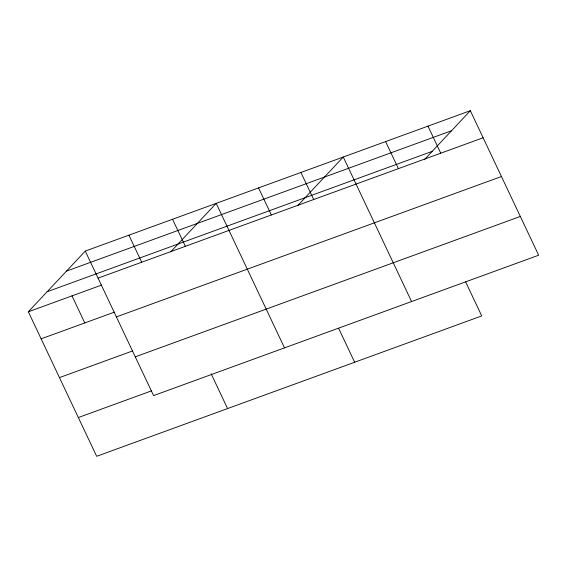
<?xml version="1.0" encoding="UTF-8"?>
<svg xmlns="http://www.w3.org/2000/svg" width="567" height="567" viewBox="0 0 567 567"><rect width="100%" height="100%" fill="white"/><g stroke="black" fill="none" stroke-linecap="round" stroke-linejoin="round"><path stroke-width="0.85" d="M465.649 281.905L481.73 315.918L96.666 456.3L28.35 311.779L85.27 251.082L470.334 110.7L538.65 255.221L153.586 395.603L85.27 251.082M170.787 251.776L216.19 203.355L284.506 347.869M297.859 205.445L343.262 157.024L411.578 301.545M424.322 159.766L470.334 110.7M66.488 271.111L451.552 130.729M47.132 291.75L432.196 151.368M98.063 278.142L483.127 137.76M28.35 311.779L101.635 285.066M41.143 338.839L114.428 312.126M116.384 316.903L501.448 176.521M59.464 377.601L132.749 350.888M135.265 356.841L520.329 216.459M78.345 417.539L151.623 390.819M427.979 126.143L440.772 153.203M385.624 141.587L398.41 168.647M300.907 172.467L313.7 199.527M338.577 328.229L354.659 362.242M258.552 187.911L271.345 214.971M172.552 219.259L185.345 246.319M211.137 373.766L227.587 408.573M128.915 235.17L141.7 262.23M71.988 295.868L84.781 322.928"/></g></svg>
